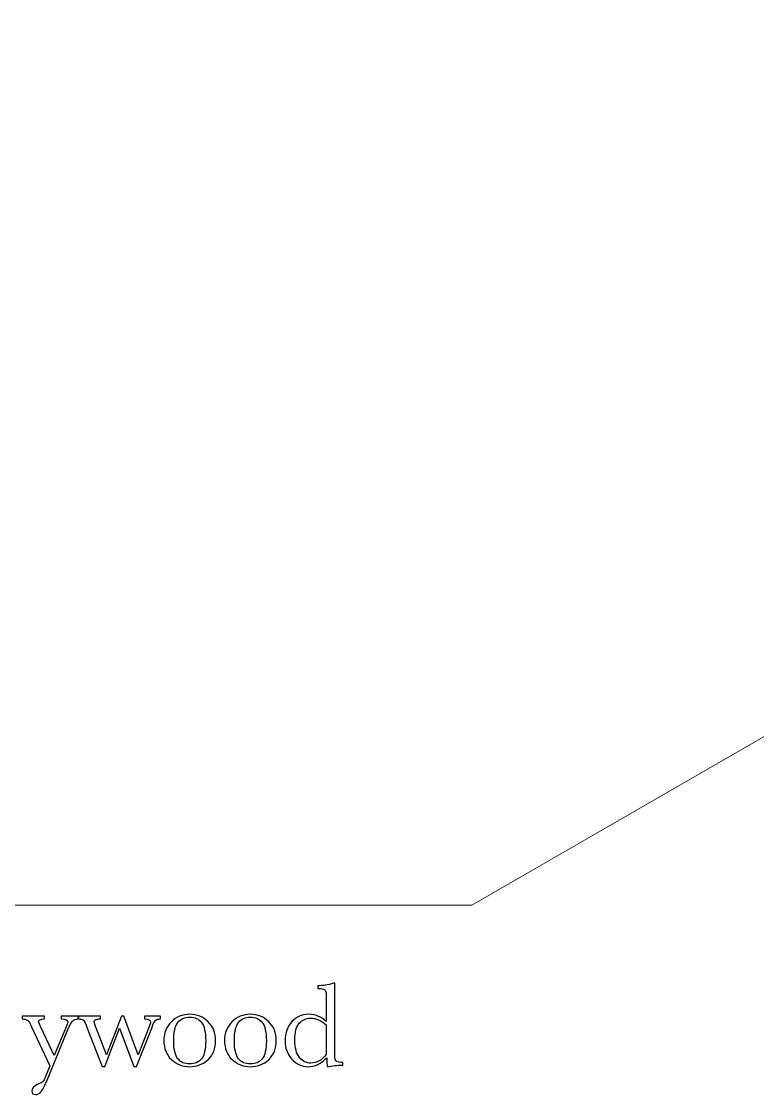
# Model space of a CAD drawing. Header units: centimetres. Extents: x -233 to -82, y 123 to 153.
# Drawn here: x -124.366 to -120.941, y 123.866 to 128.864 of the extents above; entities that cross this region are included whole.
import ezdxf

# ---------------------------------------------------------------- set-up
doc = ezdxf.new("R2010")
doc.units = ezdxf.units.CM
doc.header["$MEASUREMENT"] = 0
doc.layers.add('layer 1', color=7, linetype='Continuous')

msp = doc.modelspace()

# ---------------------------------------------------------------- linework, layer by layer
at = {"layer": 'layer 1', "color": 1, "lineweight": 9}
msp.add_open_spline([(-126.51636, 152.75145), (-126.51636, 152.75145), (-129.7739, 152.75145), (-129.7739, 152.75145), (-129.7739, 152.75145), (-129.7739, 152.75145), (-136.26995, 149.00072), (-136.26995, 149.00072), (-136.26995, 149.00072), (-136.26995, 149.00072), (-140.02277, 142.50252), (-140.02277, 142.50252), (-140.02277, 142.50252), (-140.02277, 142.50252), (-140.02277, 134.99898), (-140.02277, 134.99898), (-140.02277, 134.99898), (-140.02277, 134.99898), (-136.26995, 128.50081), (-136.26995, 128.50081), (-136.26995, 128.50081), (-136.26995, 128.50081), (-129.7739, 124.74796), (-129.7739, 124.74796), (-129.7739, 124.74796), (-129.7739, 124.74796), (-122.27036, 124.74796), (-122.27036, 124.74796), (-122.27036, 124.74796), (-122.27036, 124.74796), (-115.77213, 128.50081), (-115.77213, 128.50081), (-115.77213, 128.50081), (-115.77213, 128.50081), (-112.02146, 134.99898), (-112.02146, 134.99898), (-112.02146, 134.99898), (-112.02146, 134.99898), (-112.02146, 142.50252), (-112.02146, 142.50252), (-112.02146, 142.50252), (-112.02146, 142.50252), (-115.77213, 149.00072), (-115.77213, 149.00072), (-115.77213, 149.00072), (-115.77213, 149.00072), (-122.27036, 152.75145), (-122.27036, 152.75145), (-122.27036, 152.75145), (-122.27036, 152.75145), (-125.51514, 152.75145), (-125.51514, 152.75145)], degree=3, knots=[0, 0, 0, 0, 0.0714286, 0.0714286, 0.0714286, 0.0714286, 0.1428571, 0.1428571, 0.1428571, 0.1428571, 0.2142857, 0.2142857, 0.2142857, 0.2142857, 0.2857143, 0.2857143, 0.2857143, 0.2857143, 0.3571429, 0.3571429, 0.3571429, 0.3571429, 0.4285714, 0.4285714, 0.4285714, 0.4285714, 0.5, 0.5, 0.5, 0.5, 0.5714286, 0.5714286, 0.5714286, 0.5714286, 0.6428571, 0.6428571, 0.6428571, 0.6428571, 0.7142857, 0.7142857, 0.7142857, 0.7142857, 0.7857143, 0.7857143, 0.7857143, 0.7857143, 0.8571429, 0.8571429, 0.8571429, 0.8571429, 1, 1, 1, 1], dxfattribs=at)
at = {"layer": 'layer 1'}
for points, knots in [([(-122.94784, 124.20706), (-122.94784, 124.20706), (-122.94784, 124.29522), (-122.94784, 124.29522), (-122.94784, 124.29522), (-122.94784, 124.31938), (-122.94816, 124.33458), (-122.9488, 124.34082), (-122.9488, 124.34082), (-122.94944, 124.34706), (-122.952, 124.3517), (-122.95664, 124.35506), (-122.95664, 124.35506), (-122.96128, 124.35842), (-122.9696, 124.36002), (-122.98128, 124.36002), (-122.98128, 124.36002), (-122.98128, 124.36002), (-122.98704, 124.36002), (-122.98704, 124.36002), (-122.98704, 124.36002), (-122.98704, 124.36002), (-122.98704, 124.37266), (-122.98704, 124.37266), (-122.98704, 124.37266), (-122.9648, 124.37314), (-122.94048, 124.37714), (-122.91392, 124.38434), (-122.91392, 124.38434), (-122.91392, 124.38434), (-122.90816, 124.38434), (-122.90816, 124.38434), (-122.90816, 124.38434), (-122.90816, 124.38434), (-122.90816, 124.08082), (-122.90816, 124.08082), (-122.90816, 124.08082), (-122.90816, 124.05458), (-122.90768, 124.03858), (-122.90672, 124.03298), (-122.90672, 124.03298), (-122.90592, 124.02722), (-122.90304, 124.0229), (-122.89808, 124.02018), (-122.89808, 124.02018), (-122.89328, 124.01746), (-122.88432, 124.01602), (-122.87104, 124.01602), (-122.87104, 124.01602), (-122.87104, 124.01602), (-122.87104, 124.00338), (-122.87104, 124.00338), (-122.87104, 124.00338), (-122.89776, 124.0029), (-122.92144, 124.0005), (-122.94208, 123.99618), (-122.94208, 123.99618), (-122.94432, 124.00482), (-122.94544, 124.01842), (-122.94544, 124.03698), (-122.94544, 124.03698), (-122.95904, 124.02338), (-122.97296, 124.0133), (-122.98736, 124.00642), (-122.98736, 124.00642), (-123.00192, 123.99954), (-123.0168, 123.99618), (-123.03216, 123.99618), (-123.03216, 123.99618), (-123.06144, 123.99618), (-123.08656, 124.00802), (-123.10784, 124.03154), (-123.10784, 124.03154), (-123.12912, 124.05506), (-123.13968, 124.08354), (-123.13968, 124.11698), (-123.13968, 124.11698), (-123.13968, 124.15362), (-123.1288, 124.18338), (-123.1072, 124.2061), (-123.1072, 124.2061), (-123.0856, 124.22882), (-123.05968, 124.24018), (-123.02976, 124.24018), (-123.02976, 124.24018), (-123.01456, 124.24018), (-123, 124.23746), (-122.9864, 124.23186), (-122.9864, 124.23186), (-122.9728, 124.22626), (-122.96, 124.2181), (-122.94784, 124.20706)], [0, 0, 0, 0, 0.0416667, 0.0416667, 0.0416667, 0.0416667, 0.0833333, 0.0833333, 0.0833333, 0.0833333, 0.125, 0.125, 0.125, 0.125, 0.1666667, 0.1666667, 0.1666667, 0.1666667, 0.2083333, 0.2083333, 0.2083333, 0.2083333, 0.25, 0.25, 0.25, 0.25, 0.2916667, 0.2916667, 0.2916667, 0.2916667, 0.3333333, 0.3333333, 0.3333333, 0.3333333, 0.375, 0.375, 0.375, 0.375, 0.4166667, 0.4166667, 0.4166667, 0.4166667, 0.4583333, 0.4583333, 0.4583333, 0.4583333, 0.5, 0.5, 0.5, 0.5, 0.5416667, 0.5416667, 0.5416667, 0.5416667, 0.5833333, 0.5833333, 0.5833333, 0.5833333, 0.625, 0.625, 0.625, 0.625, 0.6666667, 0.6666667, 0.6666667, 0.6666667, 0.7083333, 0.7083333, 0.7083333, 0.7083333, 0.75, 0.75, 0.75, 0.75, 0.7916667, 0.7916667, 0.7916667, 0.7916667, 0.8333333, 0.8333333, 0.8333333, 0.8333333, 0.875, 0.875, 0.875, 0.875, 0.9166667, 0.9166667, 0.9166667, 0.9166667, 1, 1, 1, 1]), ([(-123.70336, 124.11858), (-123.70336, 124.15314), (-123.69184, 124.1821), (-123.66864, 124.2053), (-123.66864, 124.2053), (-123.64544, 124.2285), (-123.61696, 124.24018), (-123.5832, 124.24018), (-123.5832, 124.24018), (-123.54912, 124.24018), (-123.52064, 124.2285), (-123.49744, 124.20514), (-123.49744, 124.20514), (-123.47424, 124.18178), (-123.46272, 124.15298), (-123.46272, 124.11858), (-123.46272, 124.11858), (-123.46272, 124.0805), (-123.4744, 124.05058), (-123.49792, 124.02882), (-123.49792, 124.02882), (-123.52144, 124.00706), (-123.54992, 123.99618), (-123.5832, 123.99618), (-123.5832, 123.99618), (-123.61648, 123.99618), (-123.6448, 124.00722), (-123.66816, 124.02946), (-123.66816, 124.02946), (-123.69168, 124.05154), (-123.70336, 124.0813), (-123.70336, 124.11858)], [0, 0, 0, 0, 0.1111111, 0.1111111, 0.1111111, 0.1111111, 0.2222222, 0.2222222, 0.2222222, 0.2222222, 0.3333333, 0.3333333, 0.3333333, 0.3333333, 0.4444444, 0.4444444, 0.4444444, 0.4444444, 0.5555556, 0.5555556, 0.5555556, 0.5555556, 0.6666667, 0.6666667, 0.6666667, 0.6666667, 0.7777778, 0.7777778, 0.7777778, 0.7777778, 1, 1, 1, 1]), ([(-123.42112, 124.11858), (-123.42112, 124.15314), (-123.4096, 124.1821), (-123.3864, 124.2053), (-123.3864, 124.2053), (-123.3632, 124.2285), (-123.33472, 124.24018), (-123.30096, 124.24018), (-123.30096, 124.24018), (-123.26688, 124.24018), (-123.2384, 124.2285), (-123.2152, 124.20514), (-123.2152, 124.20514), (-123.192, 124.18178), (-123.18048, 124.15298), (-123.18048, 124.11858), (-123.18048, 124.11858), (-123.18048, 124.0805), (-123.19216, 124.05058), (-123.21568, 124.02882), (-123.21568, 124.02882), (-123.2392, 124.00706), (-123.26768, 123.99618), (-123.30096, 123.99618), (-123.30096, 123.99618), (-123.33424, 123.99618), (-123.36256, 124.00722), (-123.38592, 124.02946), (-123.38592, 124.02946), (-123.40944, 124.05154), (-123.42112, 124.0813), (-123.42112, 124.11858)], [0, 0, 0, 0, 0.1111111, 0.1111111, 0.1111111, 0.1111111, 0.2222222, 0.2222222, 0.2222222, 0.2222222, 0.3333333, 0.3333333, 0.3333333, 0.3333333, 0.4444444, 0.4444444, 0.4444444, 0.4444444, 0.5555556, 0.5555556, 0.5555556, 0.5555556, 0.6666667, 0.6666667, 0.6666667, 0.6666667, 0.7777778, 0.7777778, 0.7777778, 0.7777778, 1, 1, 1, 1]), ([(-124.21374, 124.04802), (-124.21374, 124.04802), (-124.16142, 124.17346), (-124.16142, 124.17346), (-124.16142, 124.17346), (-124.1539, 124.19186), (-124.15006, 124.20194), (-124.15006, 124.20402), (-124.15006, 124.20402), (-124.15006, 124.21314), (-124.1603, 124.21794), (-124.18078, 124.21842), (-124.18078, 124.21842), (-124.18078, 124.21842), (-124.18078, 124.23106), (-124.18078, 124.23106), (-124.18078, 124.23106), (-124.18078, 124.23106), (-124.10142, 124.23106), (-124.10142, 124.23106), (-124.10142, 124.23106), (-124.10142, 124.23106), (-124.10142, 124.21842), (-124.10142, 124.21842), (-124.10142, 124.21842), (-124.11374, 124.21778), (-124.1227, 124.21442), (-124.1283, 124.2085), (-124.1283, 124.2085), (-124.13406, 124.20258), (-124.1411, 124.1893), (-124.14958, 124.16898), (-124.14958, 124.16898), (-124.14958, 124.16898), (-124.25022, 123.92626), (-124.25022, 123.92626), (-124.25022, 123.92626), (-124.25966, 123.90306), (-124.26814, 123.88738), (-124.2755, 123.8789), (-124.2755, 123.8789), (-124.28286, 123.87058), (-124.29102, 123.86642), (-124.29982, 123.86642), (-124.29982, 123.86642), (-124.31182, 123.86642), (-124.31774, 123.87186), (-124.31774, 123.88258), (-124.31774, 123.88258), (-124.31774, 123.89522), (-124.30814, 123.90578), (-124.2891, 123.91442), (-124.2891, 123.91442), (-124.2779, 123.91938), (-124.27038, 123.92354), (-124.26654, 123.92706), (-124.26654, 123.92706), (-124.26286, 123.93058), (-124.25902, 123.93698), (-124.25534, 123.9461), (-124.25534, 123.9461), (-124.25534, 123.9461), (-124.2339, 123.99986), (-124.2339, 123.99986), (-124.2339, 123.99986), (-124.2339, 123.99986), (-124.31886, 124.18162), (-124.31886, 124.18162), (-124.31886, 124.18162), (-124.32638, 124.19762), (-124.33246, 124.2077), (-124.33742, 124.21202), (-124.33742, 124.21202), (-124.34238, 124.21634), (-124.35086, 124.21842), (-124.36286, 124.21842), (-124.36286, 124.21842), (-124.36286, 124.21842), (-124.36286, 124.23106), (-124.36286, 124.23106), (-124.36286, 124.23106), (-124.36286, 124.23106), (-124.25934, 124.23106), (-124.25934, 124.23106), (-124.25934, 124.23106), (-124.25934, 124.23106), (-124.25934, 124.21842), (-124.25934, 124.21842), (-124.25934, 124.21842), (-124.27742, 124.21778), (-124.28654, 124.21394), (-124.28654, 124.20706), (-124.28654, 124.20706), (-124.28654, 124.20434), (-124.28302, 124.19522), (-124.27582, 124.18002), (-124.27582, 124.18002), (-124.27582, 124.18002), (-124.21374, 124.04802), (-124.21374, 124.04802)], [0, 0, 0, 0, 0.0384615, 0.0384615, 0.0384615, 0.0384615, 0.0769231, 0.0769231, 0.0769231, 0.0769231, 0.1153846, 0.1153846, 0.1153846, 0.1153846, 0.1538462, 0.1538462, 0.1538462, 0.1538462, 0.1923077, 0.1923077, 0.1923077, 0.1923077, 0.2307692, 0.2307692, 0.2307692, 0.2307692, 0.2692308, 0.2692308, 0.2692308, 0.2692308, 0.3076923, 0.3076923, 0.3076923, 0.3076923, 0.3461538, 0.3461538, 0.3461538, 0.3461538, 0.3846154, 0.3846154, 0.3846154, 0.3846154, 0.4230769, 0.4230769, 0.4230769, 0.4230769, 0.4615385, 0.4615385, 0.4615385, 0.4615385, 0.5, 0.5, 0.5, 0.5, 0.5384615, 0.5384615, 0.5384615, 0.5384615, 0.5769231, 0.5769231, 0.5769231, 0.5769231, 0.6153846, 0.6153846, 0.6153846, 0.6153846, 0.6538462, 0.6538462, 0.6538462, 0.6538462, 0.6923077, 0.6923077, 0.6923077, 0.6923077, 0.7307692, 0.7307692, 0.7307692, 0.7307692, 0.7692308, 0.7692308, 0.7692308, 0.7692308, 0.8076923, 0.8076923, 0.8076923, 0.8076923, 0.8461538, 0.8461538, 0.8461538, 0.8461538, 0.8846154, 0.8846154, 0.8846154, 0.8846154, 0.9230769, 0.9230769, 0.9230769, 0.9230769, 1, 1, 1, 1]), ([(-123.83054, 123.9965), (-123.83054, 123.9965), (-123.84286, 123.9965), (-123.84286, 123.9965), (-123.84286, 123.9965), (-123.84286, 123.9965), (-123.91022, 124.1757), (-123.91022, 124.1757), (-123.91022, 124.1757), (-123.91022, 124.1757), (-123.9787, 123.9965), (-123.9787, 123.9965), (-123.9787, 123.9965), (-123.9787, 123.9965), (-123.99086, 123.9965), (-123.99086, 123.9965), (-123.99086, 123.9965), (-123.99086, 123.9965), (-124.05982, 124.1757), (-124.05982, 124.1757), (-124.05982, 124.1757), (-124.06766, 124.19602), (-124.07358, 124.20834), (-124.07742, 124.21234), (-124.07742, 124.21234), (-124.08126, 124.21634), (-124.08894, 124.21842), (-124.10062, 124.21842), (-124.10062, 124.21842), (-124.10062, 124.21842), (-124.10062, 124.23106), (-124.10062, 124.23106), (-124.10062, 124.23106), (-124.10062, 124.23106), (-123.99758, 124.23106), (-123.99758, 124.23106), (-123.99758, 124.23106), (-123.99758, 124.23106), (-123.99758, 124.21842), (-123.99758, 124.21842), (-123.99758, 124.21842), (-124.0091, 124.21842), (-124.01694, 124.2173), (-124.0211, 124.21522), (-124.0211, 124.21522), (-124.02542, 124.21314), (-124.0275, 124.20946), (-124.0275, 124.20434), (-124.0275, 124.20434), (-124.0275, 124.20066), (-124.02398, 124.18978), (-124.01678, 124.17202), (-124.01678, 124.17202), (-124.01678, 124.17202), (-123.97102, 124.05106), (-123.97102, 124.05106), (-123.97102, 124.05106), (-123.97102, 124.05106), (-123.9011, 124.23106), (-123.9011, 124.23106), (-123.9011, 124.23106), (-123.9011, 124.23106), (-123.89038, 124.23106), (-123.89038, 124.23106), (-123.89038, 124.23106), (-123.89038, 124.23106), (-123.82254, 124.05106), (-123.82254, 124.05106), (-123.82254, 124.05106), (-123.82254, 124.05106), (-123.77294, 124.17922), (-123.77294, 124.17922), (-123.77294, 124.17922), (-123.76766, 124.19282), (-123.76494, 124.20098), (-123.76494, 124.2037), (-123.76494, 124.2037), (-123.76494, 124.21282), (-123.77422, 124.21762), (-123.79278, 124.21842), (-123.79278, 124.21842), (-123.79278, 124.21842), (-123.79278, 124.23106), (-123.79278, 124.23106), (-123.79278, 124.23106), (-123.79278, 124.23106), (-123.7195, 124.23106), (-123.7195, 124.23106), (-123.7195, 124.23106), (-123.7195, 124.23106), (-123.7195, 124.21842), (-123.7195, 124.21842), (-123.7195, 124.21842), (-123.7283, 124.21826), (-123.73518, 124.2165), (-123.74014, 124.2133), (-123.74014, 124.2133), (-123.74526, 124.2101), (-123.7499, 124.2029), (-123.75422, 124.19154), (-123.75422, 124.19154), (-123.75422, 124.19154), (-123.76014, 124.1757), (-123.76014, 124.1757), (-123.76014, 124.1757), (-123.76014, 124.1757), (-123.83054, 123.9965), (-123.83054, 123.9965)], [0, 0, 0, 0, 0.0357143, 0.0357143, 0.0357143, 0.0357143, 0.0714286, 0.0714286, 0.0714286, 0.0714286, 0.1071429, 0.1071429, 0.1071429, 0.1071429, 0.1428571, 0.1428571, 0.1428571, 0.1428571, 0.1785714, 0.1785714, 0.1785714, 0.1785714, 0.2142857, 0.2142857, 0.2142857, 0.2142857, 0.25, 0.25, 0.25, 0.25, 0.2857143, 0.2857143, 0.2857143, 0.2857143, 0.3214286, 0.3214286, 0.3214286, 0.3214286, 0.3571429, 0.3571429, 0.3571429, 0.3571429, 0.3928571, 0.3928571, 0.3928571, 0.3928571, 0.4285714, 0.4285714, 0.4285714, 0.4285714, 0.4642857, 0.4642857, 0.4642857, 0.4642857, 0.5, 0.5, 0.5, 0.5, 0.5357143, 0.5357143, 0.5357143, 0.5357143, 0.5714286, 0.5714286, 0.5714286, 0.5714286, 0.6071429, 0.6071429, 0.6071429, 0.6071429, 0.6428571, 0.6428571, 0.6428571, 0.6428571, 0.6785714, 0.6785714, 0.6785714, 0.6785714, 0.7142857, 0.7142857, 0.7142857, 0.7142857, 0.75, 0.75, 0.75, 0.75, 0.7857143, 0.7857143, 0.7857143, 0.7857143, 0.8214286, 0.8214286, 0.8214286, 0.8214286, 0.8571429, 0.8571429, 0.8571429, 0.8571429, 0.8928571, 0.8928571, 0.8928571, 0.8928571, 0.9285714, 0.9285714, 0.9285714, 0.9285714, 1, 1, 1, 1]), ([(-123.6576, 124.11714), (-123.6576, 124.07714), (-123.65104, 124.04914), (-123.63808, 124.03298), (-123.63808, 124.03298), (-123.62512, 124.01682), (-123.60672, 124.00882), (-123.5832, 124.00882), (-123.5832, 124.00882), (-123.55904, 124.00882), (-123.54064, 124.01682), (-123.52784, 124.03298), (-123.52784, 124.03298), (-123.5152, 124.04914), (-123.5088, 124.07714), (-123.5088, 124.11714), (-123.5088, 124.11714), (-123.5088, 124.15682), (-123.5152, 124.18514), (-123.52784, 124.2021), (-123.52784, 124.2021), (-123.54048, 124.2189), (-123.55904, 124.22738), (-123.5832, 124.22738), (-123.5832, 124.22738), (-123.60736, 124.22738), (-123.62576, 124.21906), (-123.6384, 124.20226), (-123.6384, 124.20226), (-123.6512, 124.18546), (-123.6576, 124.15698), (-123.6576, 124.11714)], [0, 0, 0, 0, 0.1111111, 0.1111111, 0.1111111, 0.1111111, 0.2222222, 0.2222222, 0.2222222, 0.2222222, 0.3333333, 0.3333333, 0.3333333, 0.3333333, 0.4444444, 0.4444444, 0.4444444, 0.4444444, 0.5555556, 0.5555556, 0.5555556, 0.5555556, 0.6666667, 0.6666667, 0.6666667, 0.6666667, 0.7777778, 0.7777778, 0.7777778, 0.7777778, 1, 1, 1, 1]), ([(-123.37536, 124.11714), (-123.37536, 124.07714), (-123.3688, 124.04914), (-123.35584, 124.03298), (-123.35584, 124.03298), (-123.34288, 124.01682), (-123.32448, 124.00882), (-123.30096, 124.00882), (-123.30096, 124.00882), (-123.2768, 124.00882), (-123.2584, 124.01682), (-123.2456, 124.03298), (-123.2456, 124.03298), (-123.23296, 124.04914), (-123.22656, 124.07714), (-123.22656, 124.11714), (-123.22656, 124.11714), (-123.22656, 124.15682), (-123.23296, 124.18514), (-123.2456, 124.2021), (-123.2456, 124.2021), (-123.25824, 124.2189), (-123.2768, 124.22738), (-123.30096, 124.22738), (-123.30096, 124.22738), (-123.32512, 124.22738), (-123.34352, 124.21906), (-123.35616, 124.20226), (-123.35616, 124.20226), (-123.36896, 124.18546), (-123.37536, 124.15698), (-123.37536, 124.11714)], [0, 0, 0, 0, 0.1111111, 0.1111111, 0.1111111, 0.1111111, 0.2222222, 0.2222222, 0.2222222, 0.2222222, 0.3333333, 0.3333333, 0.3333333, 0.3333333, 0.4444444, 0.4444444, 0.4444444, 0.4444444, 0.5555556, 0.5555556, 0.5555556, 0.5555556, 0.6666667, 0.6666667, 0.6666667, 0.6666667, 0.7777778, 0.7777778, 0.7777778, 0.7777778, 1, 1, 1, 1]), ([(-122.94784, 124.19106), (-122.96, 124.20146), (-122.97216, 124.2093), (-122.98432, 124.21458), (-122.98432, 124.21458), (-122.99664, 124.21986), (-123.00896, 124.22242), (-123.02128, 124.22242), (-123.02128, 124.22242), (-123.04192, 124.22242), (-123.0592, 124.21442), (-123.07312, 124.19858), (-123.07312, 124.19858), (-123.08704, 124.18258), (-123.09392, 124.1565), (-123.09392, 124.12018), (-123.09392, 124.12018), (-123.09392, 124.08354), (-123.08672, 124.0565), (-123.07248, 124.03906), (-123.07248, 124.03906), (-123.05824, 124.02162), (-123.0408, 124.01282), (-123.01984, 124.01282), (-123.01984, 124.01282), (-123.00592, 124.01282), (-122.99296, 124.01618), (-122.98096, 124.02274), (-122.98096, 124.02274), (-122.96896, 124.0293), (-122.95792, 124.03922), (-122.94784, 124.0525), (-122.94784, 124.0525), (-122.94784, 124.0525), (-122.94784, 124.19106), (-122.94784, 124.19106)], [0, 0, 0, 0, 0.1, 0.1, 0.1, 0.1, 0.2, 0.2, 0.2, 0.2, 0.3, 0.3, 0.3, 0.3, 0.4, 0.4, 0.4, 0.4, 0.5, 0.5, 0.5, 0.5, 0.6, 0.6, 0.6, 0.6, 0.7, 0.7, 0.7, 0.7, 0.8, 0.8, 0.8, 0.8, 1, 1, 1, 1])]:
    msp.add_open_spline(points, degree=3, knots=knots, dxfattribs=at)

doc.saveas('drawing.dxf')
